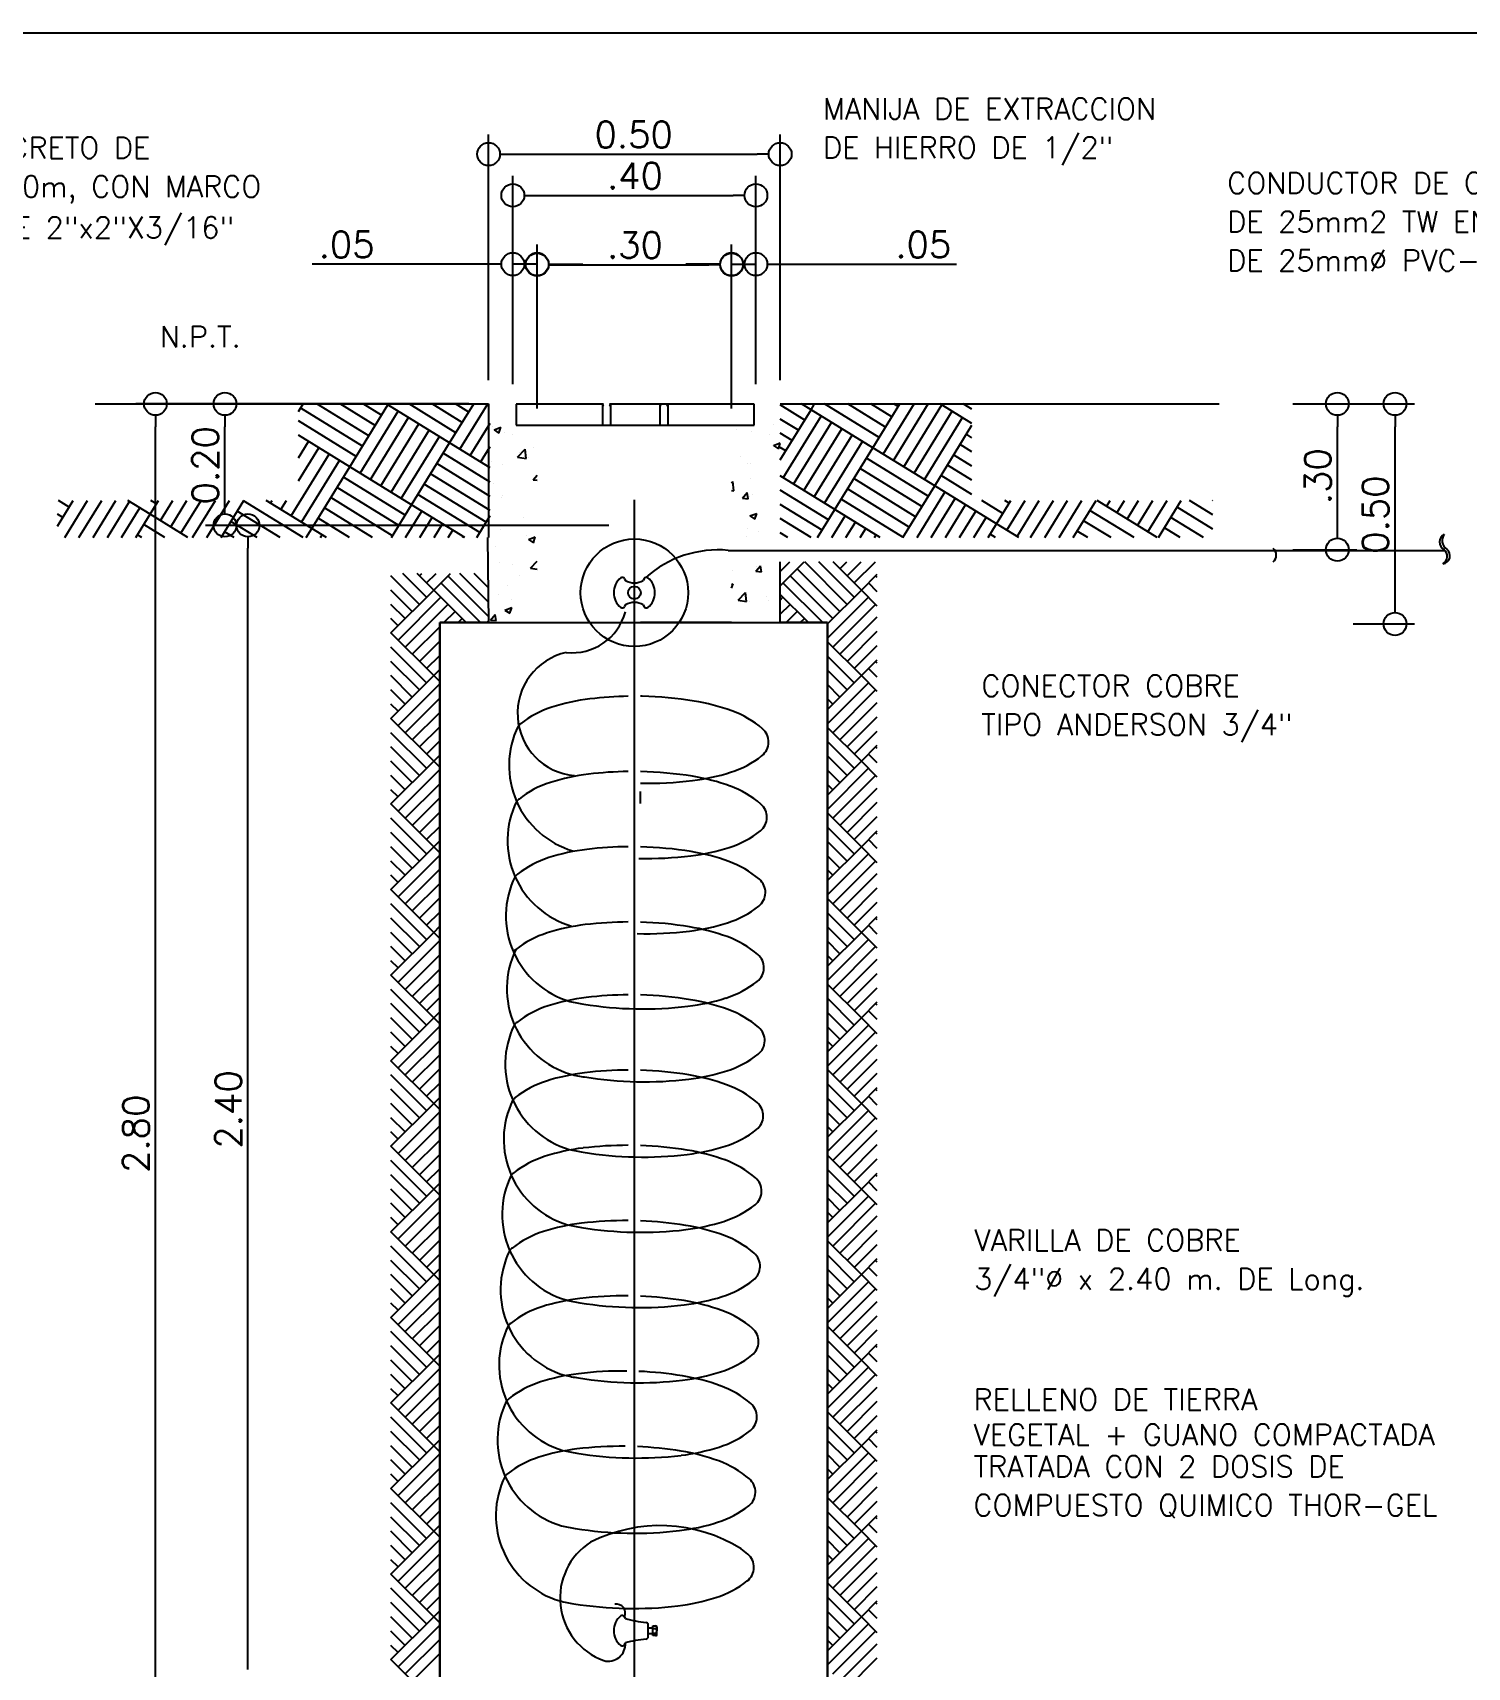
# Model space of a CAD drawing. Extents: x 877.3 to 905.5, y -378.9 to -356.4.
# Drawn here: x 890.82 to 895.21, y -368.03 to -363.02 of the extents above; entities that cross this region are included whole.
import ezdxf

# ---------------------------------------------------------------- set-up
doc = ezdxf.new("R2010")
doc.units = 0
doc.header["$LTSCALE"] = 0.01
doc.layers.get('0').update_dxf_attribs({"linetype": 'CONTINUOUS'})
doc.styles.add('ROMANS', font='romans.shx')
doc.styles.add('STYLE1', font='simplex.shx', dxfattribs={"height": 0.08})

msp = doc.modelspace()

# ---------------------------------------------------------------- linework, layer by layer
at = {"color": 7}
for p, q in [((887.5596, -363.0193), (899.8927, -363.0193)), ((892.2134, -364.0832), (892.2134, -363.3314)), ((893.1069, -364.0832), (893.1069, -363.3314)), ((892.2834, -363.3914), (893.0369, -363.3914)), ((892.2878, -364.0963), (892.2878, -363.4576)), ((893.0325, -364.0963), (893.0325, -363.4576)), ((892.3578, -363.5176), (892.9625, -363.5176)), ((892.2878, -363.67), (892.2878, -363.6683)), ((892.3623, -363.67), (892.3623, -363.6683)), ((892.3623, -364.1707), (892.3623, -363.67)), ((892.958, -363.67), (892.958, -363.6683)), ((892.958, -364.1707), (892.958, -363.67)), ((893.0325, -363.67), (893.0325, -363.6683)), ((892.2178, -363.7283), (891.6728, -363.7283)), ((892.3623, -363.7283), (892.2878, -363.7283)), ((892.4323, -363.7283), (892.5023, -363.7283)), ((892.4323, -363.73), (892.888, -363.73)), ((892.888, -363.7283), (892.818, -363.7283)), ((892.958, -363.7283), (893.0325, -363.7283)), ((893.1025, -363.7283), (893.6475, -363.7283)), ((891.0076, -364.1563), (892.2134, -364.1563)), ((891.5694, -364.1563), (891.1328, -364.1563)), ((892.1534, -364.1563), (891.3456, -364.1563)), ((891.6309, -364.1801), (891.6456, -364.1563)), ((891.8465, -364.2542), (891.6874, -364.1563)), ((891.8659, -364.2226), (891.7582, -364.1563)), ((891.7882, -364.3489), (891.9048, -364.1595)), ((891.8854, -364.1911), (891.8289, -364.1563)), ((891.9048, -364.1595), (891.8996, -364.1563)), ((891.9048, -364.1595), (891.9068, -364.1563)), ((892.0942, -364.2761), (891.9048, -364.1595)), ((892.1136, -364.2445), (891.9703, -364.1563)), ((892.133, -364.2129), (892.041, -364.1563)), ((892.0942, -364.2761), (892.1679, -364.1563)), ((892.1525, -364.1814), (892.1117, -364.1563)), ((892.1258, -364.2955), (892.2114, -364.1563)), ((892.2134, -364.1563), (892.2134, -364.5658)), ((892.2977, -364.1571), (892.2977, -364.222)), ((892.566, -364.1571), (892.2977, -364.1571)), ((892.5625, -364.1571), (892.5625, -364.222)), ((893.0276, -364.1571), (892.5839, -364.1571)), ((892.5873, -364.1571), (892.5873, -364.222)), ((892.738, -364.1571), (892.738, -364.222)), ((892.7628, -364.1571), (892.7628, -364.222)), ((893.0276, -364.222), (893.0276, -364.1571)), ((893.1069, -364.1563), (894.4519, -364.1563)), ((893.182, -364.2057), (893.1069, -364.1595)), ((893.2015, -364.1742), (893.1724, -364.1563)), ((893.2015, -364.1742), (893.2125, -364.1563)), ((893.4103, -364.2592), (893.2431, -364.1563)), ((893.4297, -364.2276), (893.3138, -364.1563)), ((893.4492, -364.196), (893.3846, -364.1563)), ((893.3909, -364.2907), (893.4736, -364.1563)), ((893.4224, -364.3102), (893.5172, -364.1563)), ((893.454, -364.3296), (893.5607, -364.1563)), ((893.4686, -364.1645), (893.4553, -364.1563)), ((893.4856, -364.349), (893.6021, -364.1596)), ((893.6944, -364.2164), (893.5967, -364.1563)), ((893.6944, -364.1729), (893.6674, -364.1563)), ((894.6777, -364.1563), (894.8742, -364.1563)), ((894.8627, -364.1563), (895.0508, -364.1563)), ((891.8076, -364.3173), (891.6309, -364.2086)), ((891.8271, -364.2858), (891.6377, -364.1692)), ((891.8198, -364.3683), (891.9364, -364.1789)), ((891.8514, -364.3877), (891.9679, -364.1984)), ((892.1573, -364.3149), (892.2184, -364.2157)), ((893.1069, -364.3278), (893.2015, -364.1742)), ((893.1626, -364.2373), (893.1069, -364.203)), ((893.1165, -364.383), (893.233, -364.1936)), ((893.148, -364.4024), (893.2646, -364.213)), ((893.3909, -364.2907), (893.2015, -364.1742)), ((893.5171, -364.3685), (893.6337, -364.1791)), ((893.5487, -364.3879), (893.6653, -364.1985)), ((891.1928, -368.554), (891.1928, -364.2263)), ((891.4056, -364.4586), (891.4056, -364.2263)), ((891.7882, -364.3489), (891.6309, -364.2521)), ((891.8829, -364.4072), (891.9995, -364.2178)), ((891.9145, -364.4266), (892.0311, -364.2372)), ((891.946, -364.446), (892.0626, -364.2566)), ((892.226, -364.2265), (892.226, -364.2265)), ((892.2305, -364.2359), (892.2514, -364.2279)), ((892.2305, -364.2359), (892.2453, -364.2459)), ((892.2453, -364.2459), (892.2514, -364.2279)), ((892.2612, -364.2444), (892.2612, -364.2444)), ((892.2879, -364.2503), (892.2879, -364.2503)), ((892.2977, -364.222), (893.0276, -364.222)), ((892.9732, -364.2353), (892.9732, -364.2353)), ((893.019, -364.2411), (893.019, -364.2411)), ((893.075, -364.2502), (893.075, -364.2502)), ((893.086, -364.2204), (893.086, -364.2204)), ((893.1432, -364.2689), (893.1069, -364.2465)), ((893.1796, -364.4219), (893.2962, -364.2325)), ((893.2112, -364.4413), (893.3277, -364.2519)), ((893.5803, -364.4073), (893.6944, -364.2219)), ((893.6944, -364.2599), (893.6774, -364.2495)), ((894.8142, -364.5331), (894.8142, -364.2263)), ((894.9908, -364.7604), (894.9908, -364.2263)), ((891.6085, -364.4994), (891.7251, -364.31)), ((891.6309, -364.3216), (891.662, -364.2712)), ((891.6309, -364.3923), (891.6935, -364.2906)), ((891.9776, -364.4655), (892.0942, -364.2761)), ((892.2184, -364.3961), (892.0748, -364.3076)), ((892.2184, -364.3525), (892.0942, -364.2761)), ((892.1889, -364.3344), (892.2184, -364.2864)), ((892.3025, -364.3197), (892.3257, -364.2955)), ((892.3088, -364.3041), (892.3088, -364.3041)), ((892.329, -364.3238), (892.3257, -364.2955)), ((892.3507, -364.2903), (892.3507, -364.2903)), ((892.9867, -364.3172), (892.9867, -364.3172)), ((893.0829, -364.2839), (893.0829, -364.2839)), ((893.0866, -364.2836), (893.1069, -364.2758)), ((893.0866, -364.2836), (893.1014, -364.2936)), ((893.1014, -364.2936), (893.1069, -364.2772)), ((893.1238, -364.3004), (893.1069, -364.2901)), ((893.2427, -364.4607), (893.3593, -364.2713)), ((893.2743, -364.4801), (893.3909, -364.2907)), ((893.5803, -364.4073), (893.3909, -364.2907)), ((893.6944, -364.347), (893.6385, -364.3126)), ((893.6944, -364.3035), (893.658, -364.2811)), ((891.6401, -364.5189), (891.7567, -364.3295)), ((891.6716, -364.5383), (891.7882, -364.3489)), ((891.9776, -364.4655), (891.7882, -364.3489)), ((892.2184, -364.4396), (892.0553, -364.3392)), ((892.2222, -364.3341), (892.2222, -364.3341)), ((892.2575, -364.3435), (892.2575, -364.3435)), ((892.3025, -364.3197), (892.329, -364.3238)), ((892.3351, -364.3193), (892.3351, -364.3193)), ((893.0076, -364.3379), (893.0076, -364.3379)), ((893.0154, -364.3403), (893.0154, -364.3403)), ((893.5414, -364.4704), (893.352, -364.3539)), ((893.5608, -364.4389), (893.3714, -364.3223)), ((893.6944, -364.3905), (893.6191, -364.3442)), ((891.9388, -364.5286), (891.7494, -364.412)), ((891.9582, -364.497), (891.7688, -364.3805)), ((892.2059, -364.5189), (892.0165, -364.4023)), ((892.2184, -364.4831), (892.0359, -364.3708)), ((892.2286, -364.4017), (892.2286, -364.4017)), ((892.3502, -364.3891), (892.3623, -364.3746)), ((892.3502, -364.3891), (892.3623, -364.3901)), ((892.958, -364.3977), (892.9614, -364.3941)), ((892.9647, -364.4224), (892.9614, -364.3941)), ((893.015, -364.3843), (893.015, -364.3843)), ((893.2743, -364.4801), (893.1069, -364.3771)), ((893.5025, -364.5336), (893.3132, -364.417)), ((893.522, -364.502), (893.3326, -364.3854)), ((893.4827, -364.5658), (893.5803, -364.4073)), ((893.7697, -364.5239), (893.5803, -364.4073)), ((893.6944, -364.434), (893.5997, -364.3757)), ((890.8931, -364.5304), (890.9411, -364.4524)), ((890.9286, -364.4727), (890.8958, -364.4524)), ((890.9148, -364.5658), (890.9846, -364.4524)), ((890.9583, -364.5658), (891.0281, -364.4524)), ((891.0018, -364.5658), (891.0716, -364.4524)), ((891.0454, -364.5658), (891.1132, -364.4557)), ((891.1763, -364.4945), (891.1079, -364.4524)), ((891.1763, -364.4945), (891.2022, -364.4524)), ((891.1957, -364.463), (891.1786, -364.4524)), ((891.2079, -364.514), (891.2457, -364.4524)), ((891.2394, -364.5334), (891.2892, -364.4524)), ((891.271, -364.5528), (891.3328, -364.4524)), ((891.3065, -364.5658), (891.3763, -364.4524)), ((891.35, -364.5658), (891.4198, -364.4524)), ((891.3936, -364.5658), (891.4633, -364.4524)), ((891.6457, -364.5658), (891.4628, -364.4533)), ((891.6716, -364.5383), (891.5322, -364.4524)), ((891.5454, -364.4606), (891.5504, -364.4524)), ((891.577, -364.48), (891.5939, -364.4524)), ((891.9193, -364.5602), (891.7299, -364.4436)), ((891.9158, -364.5658), (891.9776, -364.4655)), ((892.1407, -364.5658), (891.9776, -364.4655)), ((892.1864, -364.5505), (891.997, -364.4339)), ((892.2539, -364.4427), (892.2539, -364.4427)), ((892.2567, -364.4368), (892.2567, -364.4368)), ((892.6602, -368.1809), (892.6602, -364.4507)), ((892.958, -364.4214), (892.9647, -364.4224)), ((892.9911, -364.4452), (893.0055, -364.428)), ((892.9911, -364.4452), (893.0089, -364.4467)), ((893.0089, -364.4467), (893.0055, -364.428)), ((893.0117, -364.4394), (893.0117, -364.4394)), ((893.0236, -364.4353), (893.0236, -364.4353)), ((893.2549, -364.5117), (893.1069, -364.4206)), ((893.2354, -364.5433), (893.1069, -364.4642)), ((893.4831, -364.5651), (893.2937, -364.4486)), ((893.5262, -364.5658), (893.6118, -364.4267)), ((893.5697, -364.5658), (893.6434, -364.4462)), ((893.6133, -364.5658), (893.675, -364.4656)), ((893.7891, -364.4923), (893.7243, -364.4524)), ((893.7697, -364.5239), (893.8136, -364.4524)), ((893.8085, -364.4608), (893.795, -364.4524)), ((893.8012, -364.5433), (893.8572, -364.4524)), ((893.8328, -364.5627), (893.9007, -364.4524)), ((893.8744, -364.5658), (893.9442, -364.4524)), ((893.9179, -364.5658), (893.9877, -364.4524)), ((893.9615, -364.5658), (894.0312, -364.4524)), ((894.005, -364.5658), (894.0748, -364.4524)), ((894.2621, -364.5658), (894.0779, -364.4524)), ((894.1072, -364.4705), (894.1183, -364.4524)), ((894.1388, -364.4899), (894.1618, -364.4524)), ((894.1703, -364.5093), (894.2053, -364.4524)), ((894.2019, -364.5288), (894.2489, -364.4524)), ((894.2335, -364.5482), (894.2924, -364.4524)), ((894.2661, -364.5658), (894.3359, -364.4524)), ((894.4323, -364.4965), (894.3607, -364.4524)), ((894.4323, -364.453), (894.4314, -364.4524)), ((890.9092, -364.5042), (890.8931, -364.4943)), ((891.0889, -364.5658), (891.1447, -364.4751)), ((891.1324, -364.5658), (891.1763, -364.4945)), ((891.2921, -364.5658), (891.1763, -364.4945)), ((891.5043, -364.5658), (891.424, -364.5164)), ((891.575, -364.5658), (891.4434, -364.4848)), ((891.7871, -364.5658), (891.6911, -364.5067)), ((891.8578, -364.5658), (891.7105, -364.4752)), ((891.9594, -364.5658), (892.0092, -364.4849)), ((892.0029, -364.5658), (892.0407, -364.5043)), ((892.177, -364.5658), (892.2184, -364.4985)), ((892.3202, -364.5036), (892.3202, -364.5036)), ((893.0141, -364.4996), (893.035, -364.4916)), ((893.0141, -364.4996), (893.029, -364.5096)), ((893.0289, -364.5096), (893.035, -364.4916)), ((893.2014, -364.5658), (893.1069, -364.5077)), ((893.2216, -364.5658), (893.2743, -364.4801)), ((893.2651, -364.5658), (893.3059, -364.4996)), ((893.4135, -364.5658), (893.2743, -364.4801)), ((893.6568, -364.5658), (893.7065, -364.485)), ((893.7003, -364.5658), (893.7381, -364.5045)), ((894.1207, -364.5658), (894.0368, -364.5142)), ((894.1914, -364.5658), (894.0562, -364.4826)), ((894.4035, -364.5658), (894.3039, -364.5045)), ((894.4323, -364.54), (894.3233, -364.4729)), ((891.1507, -364.5658), (891.1374, -364.5577)), ((891.2214, -364.5658), (891.1569, -364.5261)), ((891.4162, -364.5286), (891.3456, -364.5286)), ((891.4335, -364.5658), (891.4045, -364.548)), ((892.5815, -364.5286), (891.4162, -364.5286)), ((891.6547, -364.5658), (891.6716, -364.5383)), ((891.7164, -364.5658), (891.6716, -364.5383)), ((891.6982, -364.5658), (891.7032, -364.5577)), ((892.0464, -364.5658), (892.0723, -364.5237)), ((892.0899, -364.5658), (892.1039, -364.5432)), ((892.1335, -364.5658), (892.1354, -364.5626)), ((892.21, -364.5658), (892.2134, -364.8264)), ((892.2503, -364.5418), (892.2503, -364.5418)), ((892.3296, -364.5606), (892.3296, -364.5606)), ((892.3358, -364.5718), (892.3567, -364.5638)), ((892.3506, -364.5818), (892.3567, -364.5638)), ((893.0027, -364.562), (893.0027, -364.562)), ((893.0081, -364.5386), (893.0081, -364.5386)), ((893.039, -364.5481), (893.039, -364.5481)), ((893.1307, -364.5658), (893.1069, -364.5512)), ((893.3086, -364.5658), (893.3374, -364.519)), ((893.3521, -364.5658), (893.369, -364.5384)), ((893.3957, -364.5658), (893.4006, -364.5579)), ((893.7438, -364.5658), (893.7697, -364.5239)), ((893.7671, -364.5658), (893.7502, -364.5555)), ((893.8378, -364.5658), (893.7697, -364.5239)), ((894.0499, -364.5658), (894.0173, -364.5458)), ((894.3328, -364.5658), (894.2844, -364.5361)), ((891.4762, -368.0328), (891.4762, -364.5986)), ((892.2334, -364.5939), (892.2334, -364.5939)), ((892.3358, -364.5718), (892.3506, -364.5818)), ((892.9479, -364.6052), (895.1447, -364.6052)), ((894.6777, -364.6031), (894.8742, -364.6031)), ((892.2467, -364.641), (892.2467, -364.641)), ((892.2881, -364.6469), (892.2881, -364.6469)), ((892.342, -364.6591), (892.3623, -364.638)), ((892.342, -364.6591), (892.3623, -364.6623)), ((892.9607, -364.6656), (892.9607, -364.6656)), ((893.0324, -364.6692), (893.0468, -364.6521)), ((893.0352, -364.6557), (893.0352, -364.6557)), ((893.0502, -364.6707), (893.0468, -364.6521)), ((893.1069, -364.8264), (893.1069, -364.6403)), ((893.1069, -364.7134), (893.1801, -364.6403)), ((893.1069, -364.6697), (893.1364, -364.6403)), ((893.2902, -364.7922), (893.1592, -364.6612)), ((893.3121, -364.7704), (893.182, -364.6403)), ((893.3339, -364.7485), (893.2256, -364.6403)), ((893.3557, -364.7267), (893.2693, -364.6403)), ((893.2902, -364.6612), (893.3111, -364.6403)), ((893.3121, -364.683), (893.3548, -364.6403)), ((893.3339, -364.7049), (893.3985, -364.6403)), ((892.0016, -364.7704), (891.9142, -364.683)), ((892.0234, -364.7485), (891.9505, -364.6756)), ((892.0453, -364.7267), (891.9942, -364.6756)), ((892.0016, -364.683), (892.009, -364.6756)), ((892.0234, -364.7049), (892.0527, -364.6756)), ((892.0453, -364.7267), (892.0964, -364.6756)), ((892.1887, -364.8264), (892.0671, -364.7049)), ((892.2134, -364.8075), (892.089, -364.683)), ((892.2134, -364.7638), (892.1252, -364.6756)), ((892.2134, -364.7201), (892.1689, -364.6756)), ((892.2134, -364.6764), (892.2126, -364.6756)), ((892.2704, -364.712), (892.2704, -364.712)), ((892.3079, -364.6813), (892.3079, -364.6813)), ((892.63, -364.692), (892.6327, -364.6974)), ((892.6903, -364.692), (892.6876, -364.6974)), ((892.958, -364.7093), (892.9625, -364.7075)), ((892.958, -364.721), (892.9625, -364.7075)), ((893.0324, -364.6692), (893.0502, -364.6707)), ((893.2372, -364.8265), (893.1155, -364.7049)), ((893.2684, -364.8141), (893.1373, -364.683)), ((893.3557, -364.7267), (893.4046, -364.6779)), ((893.4046, -364.7318), (893.3776, -364.7049)), ((893.4046, -364.6882), (893.3994, -364.683)), ((891.9797, -364.7922), (891.9142, -364.7267)), ((891.9142, -364.8578), (892.0453, -364.7267)), ((891.9361, -364.8796), (892.0671, -364.7485)), ((892.145, -364.8264), (892.0453, -364.7267)), ((892.243, -364.7401), (892.243, -364.7401)), ((892.2843, -364.7546), (892.2843, -364.7546)), ((892.9777, -364.7577), (893.0009, -364.7336)), ((892.9777, -364.7577), (893.0042, -364.7619)), ((893.0042, -364.7619), (893.0009, -364.7336)), ((893.0009, -364.7369), (893.0009, -364.7369)), ((893.0141, -364.7615), (893.0141, -364.7615)), ((893.0654, -364.7456), (893.0654, -364.7456)), ((893.0697, -364.7584), (893.0697, -364.7584)), ((893.1934, -364.8265), (893.1069, -364.74)), ((893.1069, -364.7571), (893.1155, -364.7485)), ((893.252, -364.8304), (893.3557, -364.7267)), ((893.252, -364.8741), (893.3776, -364.7485)), ((893.4046, -364.7755), (893.3557, -364.7267)), ((891.9579, -364.8141), (891.9142, -364.7704)), ((891.9361, -364.8359), (891.9142, -364.8141)), ((891.9579, -364.9014), (892.089, -364.7704)), ((892.0766, -364.8264), (892.1108, -364.7922)), ((892.1203, -364.8264), (892.1326, -364.8141)), ((892.2192, -364.8185), (892.2336, -364.8014)), ((892.237, -364.82), (892.2336, -364.8014)), ((892.2634, -364.7878), (892.2842, -364.7798)), ((892.2634, -364.7878), (892.2782, -364.7978)), ((892.2782, -364.7978), (892.2842, -364.7798)), ((892.6327, -364.7718), (892.63, -364.7772)), ((892.6876, -364.7718), (892.6903, -364.7772)), ((893.1069, -364.8008), (893.1373, -364.7704)), ((893.1249, -364.8265), (893.1592, -364.7922)), ((893.1686, -364.8265), (893.181, -364.8141)), ((893.2684, -364.9014), (893.3994, -364.7704)), ((893.2902, -364.9233), (893.4046, -364.8089)), ((891.9142, -364.8578), (891.9142, -364.8578)), ((892.0453, -364.9888), (891.9142, -364.8578)), ((891.9142, -364.8578), (891.9142, -364.8578)), ((891.9797, -364.9233), (892.0637, -364.8393)), ((892.0637, -364.8264), (892.0637, -368.624)), ((892.2134, -364.8264), (892.0637, -364.8264)), ((892.0637, -368.624), (892.0637, -364.8265)), ((892.0637, -364.8265), (893.252, -364.8265)), ((892.2076, -364.8264), (892.2134, -364.8207)), ((892.2192, -364.8185), (892.237, -364.82)), ((892.3623, -364.8264), (892.6415, -364.8264)), ((892.958, -364.8264), (892.6788, -364.8264)), ((893.252, -364.8265), (893.1069, -364.8264)), ((893.252, -368.624), (893.252, -364.8265)), ((893.252, -364.8265), (893.252, -368.624)), ((893.3121, -364.9451), (893.4046, -364.8526)), ((894.8627, -364.8304), (895.0508, -364.8304)), ((892.0234, -365.0106), (891.9142, -364.9014)), ((892.0016, -364.9451), (892.0637, -364.883)), ((893.3557, -364.9888), (893.252, -364.8851)), ((893.3339, -364.967), (893.4046, -364.8963)), ((892.0016, -365.0325), (891.9142, -364.9451)), ((892.0234, -364.967), (892.0637, -364.9267)), ((893.3339, -365.0106), (893.252, -364.9288)), ((893.3557, -364.9888), (893.4046, -364.94)), ((893.4046, -364.9939), (893.3776, -364.967)), ((893.4046, -364.9503), (893.3994, -364.9451)), ((891.9797, -365.0543), (891.9142, -364.9888)), ((891.9142, -365.1198), (892.0453, -364.9888)), ((891.9361, -365.1417), (892.0637, -365.014)), ((892.0453, -364.9888), (892.0637, -364.9704)), ((892.0637, -365.0072), (892.0453, -364.9888)), ((893.3121, -365.0325), (893.252, -364.9724)), ((893.252, -365.0925), (893.3557, -364.9888)), ((893.252, -365.1362), (893.3776, -365.0106)), ((893.2902, -365.0543), (893.252, -365.0161)), ((893.4046, -365.0376), (893.3557, -364.9888)), ((891.9579, -365.0762), (891.9142, -365.0325)), ((891.9579, -365.1635), (892.0637, -365.0577)), ((893.2684, -365.0762), (893.252, -365.0598)), ((893.2684, -365.1635), (893.3994, -365.0325)), ((891.9361, -365.098), (891.9142, -365.0762)), ((891.9797, -365.1854), (892.0637, -365.1014)), ((893.2902, -365.1854), (893.4046, -365.071)), ((893.3121, -365.2072), (893.4046, -365.1147)), ((891.9142, -365.1198), (891.9142, -365.1198)), ((892.0453, -365.2509), (891.9142, -365.1198)), ((891.9142, -365.1199), (891.9142, -365.1198)), ((892.0234, -365.2727), (891.9142, -365.1635)), ((892.0016, -365.2072), (892.0637, -365.1451)), ((893.3557, -365.2509), (893.252, -365.1472)), ((893.3339, -365.2291), (893.4046, -365.1584)), ((892.0016, -365.2946), (891.9142, -365.2072)), ((892.0234, -365.2291), (892.0637, -365.1888)), ((893.3339, -365.2727), (893.252, -365.1909)), ((893.3557, -365.2509), (893.4046, -365.2021)), ((893.4046, -365.2123), (893.3994, -365.2072)), ((891.9797, -365.3164), (891.9142, -365.2509)), ((891.9142, -365.3819), (892.0453, -365.2509)), ((892.0453, -365.2509), (892.0637, -365.2325)), ((892.0637, -365.2693), (892.0453, -365.2509)), ((893.3121, -365.2946), (893.252, -365.2345)), ((893.252, -365.3546), (893.3557, -365.2509)), ((893.4046, -365.2997), (893.3557, -365.2509)), ((893.4046, -365.256), (893.3776, -365.2291)), ((891.9579, -365.3383), (891.9142, -365.2946)), ((891.9361, -365.4038), (892.0637, -365.2761)), ((893.252, -365.3983), (893.3776, -365.2727)), ((893.2902, -365.3164), (893.252, -365.2782)), ((893.2684, -365.4256), (893.3994, -365.2946)), ((891.9361, -365.3601), (891.9142, -365.3383)), ((891.9579, -365.4256), (892.0637, -365.3198)), ((891.9797, -365.4475), (892.0637, -365.3635)), ((892.6788, -365.3805), (892.6788, -365.3433)), ((893.2684, -365.3383), (893.252, -365.3219)), ((893.2902, -365.4475), (893.4046, -365.3331)), ((891.9142, -365.3819), (891.9142, -365.3819)), ((892.0453, -365.513), (891.9142, -365.3819)), ((891.9142, -365.3819), (891.9142, -365.3819)), ((892.0016, -365.4693), (892.0637, -365.4072)), ((893.3557, -365.513), (893.252, -365.4093)), ((893.3121, -365.4693), (893.4046, -365.3768)), ((892.0234, -365.5348), (891.9142, -365.4256)), ((892.0234, -365.4911), (892.0637, -365.4509)), ((893.3339, -365.5348), (893.252, -365.453)), ((893.3339, -365.4911), (893.4046, -365.4205)), ((893.3557, -365.513), (893.4046, -365.4642)), ((892.0016, -365.5567), (891.9142, -365.4693)), ((891.9797, -365.5785), (891.9142, -365.513)), ((891.9142, -365.644), (892.0453, -365.513)), ((892.0453, -365.513), (892.0637, -365.4945)), ((892.0637, -365.5314), (892.0453, -365.513)), ((893.3121, -365.5567), (893.252, -365.4966)), ((893.252, -365.6167), (893.3557, -365.513)), ((893.4046, -365.5618), (893.3557, -365.513)), ((893.4046, -365.5181), (893.3776, -365.4911)), ((893.4046, -365.4744), (893.3994, -365.4693)), ((891.9579, -365.6004), (891.9142, -365.5567)), ((891.9361, -365.6659), (892.0637, -365.5382)), ((893.252, -365.6604), (893.3776, -365.5348)), ((893.2902, -365.5785), (893.252, -365.5403)), ((893.2684, -365.6877), (893.3994, -365.5567)), ((891.9361, -365.6222), (891.9142, -365.6003)), ((891.9579, -365.6877), (892.0637, -365.5819)), ((893.2684, -365.6004), (893.252, -365.584)), ((893.2902, -365.7096), (893.4046, -365.5952)), ((891.9142, -365.644), (891.9142, -365.644)), ((892.0453, -365.7751), (891.9142, -365.644)), ((891.9142, -365.644), (891.9142, -365.644)), ((891.9797, -365.7096), (892.0637, -365.6256)), ((893.3121, -365.7314), (893.4046, -365.6389)), ((892.0234, -365.7969), (891.9142, -365.6877)), ((892.0016, -365.7314), (892.0637, -365.6693)), ((892.0234, -365.7532), (892.0637, -365.713)), ((893.3557, -365.7751), (893.252, -365.6714)), ((893.3339, -365.7969), (893.252, -365.715)), ((893.3339, -365.7532), (893.4046, -365.6826)), ((892.0016, -365.8188), (891.9142, -365.7314)), ((892.0453, -365.7751), (892.0637, -365.7566)), ((893.3121, -365.8188), (893.252, -365.7587)), ((893.3557, -365.7751), (893.4046, -365.7263)), ((893.4046, -365.7802), (893.3776, -365.7532)), ((893.4046, -365.7365), (893.3994, -365.7314)), ((891.9797, -365.8406), (891.9142, -365.7751)), ((891.9142, -365.9061), (892.0453, -365.7751)), ((891.9579, -365.8624), (891.9142, -365.8188)), ((891.9361, -365.928), (892.0637, -365.8003)), ((892.0637, -365.7935), (892.0453, -365.7751)), ((893.252, -365.8788), (893.3557, -365.7751)), ((893.252, -365.9225), (893.3776, -365.7969)), ((893.2902, -365.8406), (893.252, -365.8024)), ((893.2684, -365.9498), (893.3994, -365.8188)), ((893.4046, -365.8239), (893.3557, -365.7751)), ((891.9361, -365.8843), (891.9142, -365.8624)), ((891.9579, -365.9498), (892.0637, -365.844)), ((893.2684, -365.8624), (893.252, -365.8461)), ((893.2902, -365.9717), (893.4046, -365.8573)), ((891.9142, -365.9061), (891.9142, -365.9061)), ((892.0453, -366.0372), (891.9142, -365.9061)), ((891.9142, -365.9061), (891.9142, -365.9061)), ((891.9797, -365.9717), (892.0637, -365.8877)), ((893.3121, -365.9935), (893.4046, -365.901)), ((892.0234, -366.059), (891.9142, -365.9498)), ((892.0016, -365.9935), (892.0637, -365.9314)), ((893.3557, -366.0372), (893.252, -365.9335)), ((893.3339, -366.0153), (893.4046, -365.9447)), ((892.0016, -366.0809), (891.9142, -365.9935)), ((892.0234, -366.0153), (892.0637, -365.9751)), ((892.0453, -366.0372), (892.0637, -366.0187)), ((893.3339, -366.059), (893.252, -365.9771)), ((893.3557, -366.0372), (893.4046, -365.9884)), ((893.4046, -366.0423), (893.3776, -366.0153)), ((893.4046, -365.9986), (893.3994, -365.9935)), ((891.9797, -366.1027), (891.9142, -366.0372)), ((891.9142, -366.1682), (892.0453, -366.0372)), ((891.9361, -366.1901), (892.0637, -366.0624)), ((892.0637, -366.0556), (892.0453, -366.0372)), ((893.3121, -366.0809), (893.252, -366.0208)), ((893.252, -366.1409), (893.3557, -366.0372)), ((893.252, -366.1846), (893.3776, -366.059)), ((893.2902, -366.1027), (893.252, -366.0645)), ((893.4046, -366.086), (893.3557, -366.0372)), ((891.9579, -366.1245), (891.9142, -366.0809)), ((891.9579, -366.2119), (892.0637, -366.1061)), ((893.2684, -366.1245), (893.252, -366.1082)), ((893.2684, -366.2119), (893.3994, -366.0809)), ((893.2902, -366.2337), (893.4046, -366.1194)), ((891.9361, -366.1464), (891.9142, -366.1245)), ((891.9142, -366.1682), (891.9142, -366.1682)), ((892.0453, -366.2993), (891.9142, -366.1682)), ((891.9142, -366.1682), (891.9142, -366.1682)), ((891.9797, -366.2337), (892.0637, -366.1498)), ((893.3121, -366.2556), (893.4046, -366.1631)), ((892.0234, -366.3211), (891.9142, -366.2119)), ((892.0016, -366.2556), (892.0637, -366.1935)), ((893.3557, -366.2993), (893.252, -366.1956)), ((893.3339, -366.2774), (893.4046, -366.2068)), ((892.0016, -366.343), (891.9142, -366.2556)), ((892.0234, -366.2774), (892.0637, -366.2371)), ((893.3339, -366.3211), (893.252, -366.2392)), ((893.3557, -366.2993), (893.4046, -366.2505)), ((893.4046, -366.2607), (893.3994, -366.2556)), ((891.9797, -366.3648), (891.9142, -366.2993)), ((891.9142, -366.4303), (892.0453, -366.2993)), ((892.0453, -366.2993), (892.0637, -366.2808)), ((892.0637, -366.3177), (892.0453, -366.2993)), ((893.3121, -366.343), (893.252, -366.2829)), ((893.252, -366.403), (893.3557, -366.2993)), ((893.4046, -366.3481), (893.3557, -366.2993)), ((893.4046, -366.3044), (893.3776, -366.2774)), ((891.9579, -366.3866), (891.9142, -366.3429)), ((891.9361, -366.4522), (892.0637, -366.3245)), ((891.9579, -366.474), (892.0637, -366.3682)), ((893.252, -366.4467), (893.3776, -366.3211)), ((893.2902, -366.3648), (893.252, -366.3266)), ((893.2684, -366.474), (893.3994, -366.343)), ((891.9361, -366.4085), (891.9142, -366.3866)), ((891.9797, -366.4958), (892.0637, -366.4119)), ((893.2684, -366.3866), (893.252, -366.3703)), ((893.2902, -366.4958), (893.4046, -366.3815)), ((891.9142, -366.4303), (891.9142, -366.4303)), ((892.0453, -366.5614), (891.9142, -366.4303)), ((891.9142, -366.4303), (891.9142, -366.4303)), ((892.0016, -366.5177), (892.0637, -366.4556)), ((893.3557, -366.5614), (893.252, -366.4576)), ((893.3121, -366.5177), (893.4046, -366.4252)), ((893.3339, -366.5395), (893.4046, -366.4689)), ((892.0234, -366.5832), (891.9142, -366.474)), ((892.0016, -366.605), (891.9142, -366.5177)), ((892.0234, -366.5395), (892.0637, -366.4992)), ((893.3339, -366.5832), (893.252, -366.5013)), ((893.3557, -366.5614), (893.4046, -366.5125)), ((893.4046, -366.5228), (893.3994, -366.5177)), ((891.9797, -366.6269), (891.9142, -366.5614)), ((891.9142, -366.6924), (892.0453, -366.5614)), ((892.0453, -366.5614), (892.0637, -366.5429)), ((892.0637, -366.5798), (892.0453, -366.5614)), ((893.3121, -366.605), (893.252, -366.545)), ((893.252, -366.6651), (893.3557, -366.5614)), ((893.4046, -366.6102), (893.3557, -366.5614)), ((893.4046, -366.5665), (893.3776, -366.5395)), ((891.9579, -366.6487), (891.9142, -366.605)), ((891.9361, -366.7142), (892.0637, -366.5866)), ((893.252, -366.7088), (893.3776, -366.5832)), ((893.2902, -366.6269), (893.252, -366.5887)), ((893.2684, -366.7361), (893.3994, -366.605)), ((891.9361, -366.6706), (891.9142, -366.6487)), ((891.9579, -366.7361), (892.0637, -366.6303)), ((893.2684, -366.6487), (893.252, -366.6324)), ((893.2902, -366.7579), (893.4046, -366.6436)), ((891.9142, -366.6924), (891.9142, -366.6924)), ((892.0453, -366.8235), (891.9142, -366.6924)), ((891.9142, -366.6924), (891.9142, -366.6924)), ((891.9797, -366.7579), (892.0637, -366.674)), ((892.0016, -366.7798), (892.0637, -366.7177)), ((893.3557, -366.8235), (893.252, -366.7197)), ((893.3121, -366.7798), (893.4046, -366.6873)), ((892.0234, -366.8453), (891.9142, -366.7361)), ((892.0234, -366.8016), (892.0637, -366.7613)), ((893.3339, -366.8453), (893.252, -366.7634)), ((893.3339, -366.8016), (893.4046, -366.731)), ((892.0016, -366.8671), (891.9142, -366.7798)), ((892.0453, -366.8235), (892.0637, -366.805)), ((893.3121, -366.8671), (893.252, -366.8071)), ((893.3557, -366.8235), (893.4046, -366.7746)), ((893.4046, -366.8286), (893.3776, -366.8016)), ((893.4046, -366.7849), (893.3994, -366.7798)), ((891.9797, -366.889), (891.9142, -366.8235)), ((891.9142, -366.9545), (892.0453, -366.8235)), ((891.9579, -366.9108), (891.9142, -366.8671)), ((891.9361, -366.9763), (892.0637, -366.8487)), ((892.0637, -366.8419), (892.0453, -366.8235)), ((893.252, -366.9272), (893.3557, -366.8235)), ((893.252, -366.9709), (893.3776, -366.8453)), ((893.2902, -366.889), (893.252, -366.8508)), ((893.2684, -366.9982), (893.3994, -366.8671)), ((893.4046, -366.8723), (893.3557, -366.8235)), ((891.9361, -366.9327), (891.9142, -366.9108)), ((891.9579, -366.9982), (892.0637, -366.8924)), ((893.2684, -366.9108), (893.252, -366.8945)), ((893.2902, -367.02), (893.4046, -366.9057)), ((891.9142, -366.9545), (891.9142, -366.9545)), ((892.0453, -367.0855), (891.9142, -366.9545)), ((891.9142, -366.9545), (891.9142, -366.9545)), ((891.9797, -367.02), (892.0637, -366.9361)), ((893.3121, -367.0419), (893.4046, -366.9494)), ((892.0234, -367.1074), (891.9142, -366.9982)), ((892.0016, -367.0419), (892.0637, -366.9797)), ((893.3557, -367.0855), (893.252, -366.9818)), ((893.3339, -367.0637), (893.4046, -366.9931)), ((892.0016, -367.1292), (891.9142, -367.0419)), ((892.0234, -367.0637), (892.0637, -367.0234)), ((892.0453, -367.0855), (892.0637, -367.0671)), ((893.3339, -367.1074), (893.252, -367.0255)), ((893.3121, -367.1292), (893.252, -367.0692)), ((893.3557, -367.0855), (893.4046, -367.0367)), ((893.4046, -367.0907), (893.3776, -367.0637)), ((893.4046, -367.047), (893.3994, -367.0419)), ((891.9797, -367.1511), (891.9142, -367.0855)), ((891.9142, -367.2166), (892.0453, -367.0855)), ((891.9361, -367.2384), (892.0637, -367.1108)), ((892.0637, -367.104), (892.0453, -367.0855)), ((893.252, -367.1893), (893.3557, -367.0855)), ((893.252, -367.2329), (893.3776, -367.1074)), ((893.2902, -367.1511), (893.252, -367.1129)), ((893.4046, -367.1344), (893.3557, -367.0855)), ((891.9579, -367.1729), (891.9142, -367.1292)), ((891.9579, -367.2603), (892.0637, -367.1545)), ((893.2684, -367.1729), (893.252, -367.1566)), ((893.2684, -367.2603), (893.3994, -367.1292)), ((893.2902, -367.2821), (893.4046, -367.1678)), ((891.9361, -367.1948), (891.9142, -367.1729)), ((891.9142, -367.2166), (891.9142, -367.2166)), ((892.0453, -367.3476), (891.9142, -367.2166)), ((891.9142, -367.2166), (891.9142, -367.2166)), ((891.9797, -367.2821), (892.0637, -367.1982)), ((893.3121, -367.304), (893.4046, -367.2115)), ((892.0234, -367.3695), (891.9142, -367.2603)), ((892.0016, -367.304), (892.0637, -367.2418)), ((893.3557, -367.3476), (893.252, -367.2439)), ((893.3339, -367.3258), (893.4046, -367.2551)), ((892.0016, -367.3913), (891.9142, -367.304)), ((892.0234, -367.3258), (892.0637, -367.2855)), ((893.3339, -367.3695), (893.252, -367.2876)), ((893.3557, -367.3476), (893.4046, -367.2988)), ((893.4046, -367.3091), (893.3994, -367.304)), ((891.9797, -367.4132), (891.9142, -367.3476)), ((891.9142, -367.4787), (892.0453, -367.3476)), ((892.0453, -367.3476), (892.0637, -367.3292)), ((892.0637, -367.3661), (892.0453, -367.3476)), ((893.3121, -367.3913), (893.252, -367.3313)), ((893.252, -367.4514), (893.3557, -367.3476)), ((893.252, -367.495), (893.3776, -367.3695)), ((893.4046, -367.3965), (893.3557, -367.3476)), ((893.4046, -367.3528), (893.3776, -367.3258)), ((891.9579, -367.435), (891.9142, -367.3913)), ((891.9361, -367.5005), (892.0637, -367.3729)), ((891.9579, -367.5224), (892.0637, -367.4166)), ((893.2902, -367.4132), (893.252, -367.375)), ((893.2684, -367.435), (893.252, -367.4187)), ((893.2684, -367.5224), (893.3994, -367.3913)), ((891.9361, -367.4568), (891.9142, -367.435)), ((891.9797, -367.5442), (892.0637, -367.4602)), ((893.2902, -367.5442), (893.4046, -367.4299)), ((891.9142, -367.4787), (891.9142, -367.4787)), ((892.0453, -367.6097), (891.9142, -367.4787)), ((891.9142, -367.4787), (891.9142, -367.4787)), ((892.0016, -367.5661), (892.0637, -367.5039)), ((893.3557, -367.6097), (893.252, -367.506)), ((893.3121, -367.5661), (893.4046, -367.4736)), ((893.3339, -367.5879), (893.4046, -367.5172)), ((892.0234, -367.6316), (891.9142, -367.5224)), ((892.0016, -367.6534), (891.9142, -367.566)), ((892.0234, -367.5879), (892.0637, -367.5476)), ((893.3339, -367.6316), (893.252, -367.5497)), ((893.3557, -367.6097), (893.4046, -367.5609)), ((893.4046, -367.5712), (893.3994, -367.5661)), ((891.9797, -367.6753), (891.9142, -367.6097)), ((891.9142, -367.7408), (892.0453, -367.6097)), ((892.0453, -367.6097), (892.0637, -367.5913)), ((892.0637, -367.6282), (892.0453, -367.6097)), ((893.3121, -367.6534), (893.252, -367.5934)), ((893.252, -367.7135), (893.3557, -367.6097)), ((893.4046, -367.6586), (893.3557, -367.6097)), ((893.4046, -367.6149), (893.3776, -367.5879)), ((891.9579, -367.6971), (891.9142, -367.6534)), ((891.9361, -367.7626), (892.0637, -367.635)), ((893.252, -367.7571), (893.3776, -367.6316)), ((893.2902, -367.6753), (893.252, -367.6371)), ((893.2684, -367.7845), (893.3994, -367.6534)), ((891.9361, -367.7189), (891.9142, -367.6971)), ((891.9579, -367.7845), (892.0637, -367.6787)), ((893.2684, -367.6971), (893.252, -367.6807)), ((893.2902, -367.8063), (893.4046, -367.692)), ((891.9142, -367.7408), (891.9142, -367.7408)), ((892.0453, -367.8718), (891.9142, -367.7408)), ((891.9142, -367.7408), (891.9142, -367.7408)), ((891.9797, -367.8063), (892.0637, -367.7223)), ((892.0016, -367.8281), (892.0637, -367.766)), ((893.3557, -367.8718), (893.252, -367.7681)), ((893.3121, -367.8281), (893.4046, -367.7356)), ((892.0234, -367.8937), (891.9142, -367.7845)), ((892.0234, -367.85), (892.0637, -367.8097)), ((893.3339, -367.8937), (893.252, -367.8118)), ((893.3339, -367.85), (893.4046, -367.7793)), ((892.0016, -367.9155), (891.9142, -367.8281)), ((891.9797, -367.9374), (891.9142, -367.8718)), ((891.9142, -368.0029), (892.0453, -367.8718)), ((892.0453, -367.8718), (892.0637, -367.8534)), ((892.0637, -367.8903), (892.0453, -367.8718)), ((892.6327, -367.8772), (892.63, -367.8718)), ((893.3121, -367.9155), (893.252, -367.8555)), ((893.252, -367.9755), (893.3557, -367.8718)), ((893.3557, -367.8718), (893.4046, -367.823)), ((893.4046, -367.9206), (893.3557, -367.8718)), ((893.4046, -367.877), (893.3776, -367.85)), ((893.4046, -367.8333), (893.3994, -367.8281)), ((891.9579, -367.9592), (891.9142, -367.9155)), ((891.9361, -368.0247), (892.0637, -367.8971)), ((892.7026, -367.9144), (892.7026, -367.8964)), ((892.7026, -367.906), (892.7164, -367.906)), ((892.7026, -367.906), (892.7164, -367.906)), ((892.7026, -367.9325), (892.7026, -367.9144)), ((892.7164, -367.9144), (892.7164, -367.8994)), ((892.7164, -367.8994), (892.7256, -367.8994)), ((892.7164, -367.9073), (892.7251, -367.9073)), ((892.7164, -367.9294), (892.7164, -367.9144)), ((892.7164, -367.9215), (892.7251, -367.9215)), ((892.7293, -367.9033), (892.7293, -367.9144)), ((892.7293, -367.9033), (892.7293, -367.9144)), ((892.7293, -367.9256), (892.7293, -367.9144)), ((892.7293, -367.9256), (892.7293, -367.9144)), ((893.252, -368.0192), (893.3776, -367.8937)), ((893.2902, -367.9374), (893.252, -367.8992)), ((893.2684, -368.0466), (893.3994, -367.9155)), ((891.9361, -367.981), (891.9142, -367.9592)), ((891.9579, -368.0466), (892.0637, -367.9408)), ((892.63, -367.957), (892.6327, -367.9516)), ((892.7026, -367.9228), (892.7164, -367.9228)), ((892.7026, -367.9228), (892.7164, -367.9228)), ((892.7256, -367.9294), (892.7164, -367.9294)), ((893.2684, -367.9592), (893.252, -367.9428)), ((893.2902, -368.0684), (893.4046, -367.9541)), ((891.9142, -368.0029), (891.9142, -368.0029)), ((892.0453, -368.1339), (891.9142, -368.0029)), ((891.9142, -368.0029), (891.9142, -368.0029)), ((891.9797, -368.0684), (892.0637, -367.9844)), ((893.3121, -368.0902), (893.4046, -367.9977))]:
    msp.add_line(p, q, dxfattribs=at)
at = {"color": 7, "lineweight": -2}
for p, q in [((892.2484, -363.3914), (892.2834, -363.3914)), ((893.0719, -363.3914), (893.0369, -363.3914)), ((892.3228, -363.5176), (892.3578, -363.5176)), ((892.9975, -363.5176), (892.9625, -363.5176)), ((892.2528, -363.7283), (892.2178, -363.7283)), ((892.3973, -363.7283), (892.4323, -363.7283)), ((892.3973, -363.73), (892.4323, -363.73)), ((892.923, -363.7283), (892.888, -363.7283)), ((892.923, -363.73), (892.888, -363.73)), ((893.0675, -363.7283), (893.1025, -363.7283)), ((891.1928, -364.1913), (891.1928, -364.2263)), ((891.4056, -364.1913), (891.4056, -364.2263)), ((894.8142, -364.1913), (894.8142, -364.2263)), ((894.9908, -364.1913), (894.9908, -364.2263)), ((891.4056, -364.4936), (891.4056, -364.4586)), ((891.4762, -364.5636), (891.4762, -364.5986)), ((894.8142, -364.5681), (894.8142, -364.5331)), ((894.9908, -364.7954), (894.9908, -364.7604))]:
    msp.add_line(p, q, dxfattribs=at)
for centre in [(892.2134, -363.3914), (893.1069, -363.3914), (892.2878, -363.5176), (893.0325, -363.5176), (892.2878, -363.7283), (892.3623, -363.7283), (892.3623, -363.73), (892.958, -363.7283), (892.958, -363.73), (893.0325, -363.7283), (891.1928, -364.1563), (891.4056, -364.1563), (894.8142, -364.1563), (894.9908, -364.1563), (891.4056, -364.5286), (891.4762, -364.5286), (894.8142, -364.6031), (894.9908, -364.8304)]:
    msp.add_circle(centre, 0.035, dxfattribs=at)
at = {"color": 7}
for radius in [0.1647, 0.0195]:
    msp.add_circle((892.6602, -364.7348), radius, dxfattribs=at)
for centre, radius, start, end in [((892.5751, -364.1548), 0.0128, 190.5793, 224.8711), ((892.5749, -364.155), 0.0126, 315.8715, 350.4309), ((892.7505, -364.155), 0.0126, 189.5691, 224.1285), ((892.7503, -364.1548), 0.0128, 315.1289, 349.4207), ((895.1537, -364.5796), 0.0266, 116.3508, 241.7486), ((895.1664, -364.5749), 0.0312, 141.8991, 237.3628), ((892.9164, -364.9356), 0.332, 84.567, 131.79), ((894.6, -364.6198), 0.0271, 310.8123, 48.8801), ((895.1342, -364.621), 0.0251, 276.2403, 52.323), ((895.1247, -364.6231), 0.0259, 298.1772, 50.9261), ((892.6513, -364.7331), 0.0543, 126.4893, 181.6121), ((892.6234, -364.6954), 0.00745, 26.8795, 126.4893), ((892.6602, -364.6499), 0.0548, 239.975, 300.025), ((892.6969, -364.6954), 0.00745, 53.5107, 153.1205), ((892.669, -364.7331), 0.0543, 358.3879, 53.5107), ((892.6513, -364.7361), 0.0543, 178.3879, 233.5107), ((892.6602, -364.8193), 0.0548, 59.975, 120.025), ((892.669, -364.7361), 0.0543, 306.4893, 1.6121), ((892.4694, -364.7496), 0.1692, 263.8676, 344.9199), ((892.6234, -364.7738), 0.00745, 233.5107, 333.1205), ((892.6969, -364.7738), 0.00745, 206.8795, 306.4893), ((892.4936, -365.1045), 0.1914, 102.7729, 264.9204), ((892.5999, -365.6906), 0.635, 96.8502, 107.6353), ((892.6604, -366.1943), 1.1424, 90.9468, 96.8502), ((892.6604, -366.1943), 1.1424, 88.8144, 89.0794), ((892.6604, -366.1943), 1.1424, 80.7786, 88.8144), ((892.7417, -365.6935), 0.635, 69.9935, 80.7786), ((892.4993, -365.3743), 0.3031, 107.6353, 128.2636), ((892.8553, -365.3816), 0.3031, 49.3652, 69.9935), ((892.5489, -365.2639), 0.2728, 153.817, 253.613), ((892.3447, -365.1781), 0.0533, 128.2636, 139.529), ((893.0179, -365.1921), 0.0533, 358.8144, 49.3652), ((893.0179, -365.1921), 0.0533, 308.2636, 358.8144), ((892.8633, -364.9959), 0.3031, 287.6353, 308.2636), ((892.4946, -365.6047), 0.3031, 107.6353, 128.2636), ((892.5951, -365.9211), 0.635, 96.8502, 107.6353), ((892.6556, -366.4248), 1.1424, 90.7076, 96.8502), ((892.7022, -364.1759), 1.1424, 268.8144, 276.8502), ((892.6556, -366.4248), 1.1424, 88.8144, 88.8401), ((892.6556, -366.4248), 1.1424, 80.7786, 88.8144), ((892.7627, -364.6796), 0.635, 276.8502, 287.6353), ((892.7369, -365.924), 0.635, 69.9935, 80.7786), ((892.3399, -365.4086), 0.0533, 128.2636, 139.529), ((892.8505, -365.6121), 0.3031, 49.3652, 69.9935), ((892.5441, -365.4944), 0.2728, 153.817, 253.613), ((893.0132, -365.4225), 0.0533, 358.8144, 49.3652), ((892.8585, -365.2264), 0.3031, 287.6353, 308.2636), ((893.0132, -365.4225), 0.0533, 308.2636, 358.8144), ((892.6509, -366.6553), 1.1424, 90.4683, 96.8502), ((892.6509, -366.6553), 1.1424, 80.7786, 88.6008), ((892.7579, -364.9101), 0.635, 276.8502, 287.6353), ((892.4898, -365.8352), 0.3031, 107.6353, 128.2636), ((892.5904, -366.1515), 0.635, 96.8502, 107.6353), ((892.6974, -364.4064), 1.1424, 268.8144, 276.8502), ((892.7322, -366.1545), 0.635, 69.9935, 80.7786), ((892.8457, -365.8426), 0.3031, 49.3652, 69.9935), ((892.5393, -365.7248), 0.2728, 153.817, 253.613), ((892.3351, -365.6391), 0.0533, 128.2636, 139.529), ((893.0084, -365.653), 0.0533, 358.8144, 49.3652), ((893.0084, -365.653), 0.0533, 308.2636, 358.8144), ((892.8537, -365.4569), 0.3031, 287.6353, 308.2636), ((892.5856, -366.382), 0.635, 96.8502, 107.6353), ((892.6461, -366.8857), 1.1424, 90.2291, 96.8502), ((892.6461, -366.8857), 1.1424, 80.7786, 88.3615), ((892.7532, -365.1406), 0.635, 276.8502, 287.6353), ((892.7274, -366.385), 0.635, 69.9935, 80.7786), ((892.485, -366.0657), 0.3031, 107.6353, 128.2636), ((892.6926, -364.6369), 1.1424, 268.8144, 276.8502), ((892.841, -366.0731), 0.3031, 49.3652, 69.9935), ((892.5421, -365.9481), 0.2728, 153.817, 253.613), ((892.3303, -365.8696), 0.0533, 128.2636, 139.529), ((893.0036, -365.8835), 0.0533, 358.8144, 49.3652), ((893.0036, -365.8835), 0.0533, 308.2636, 358.8144), ((892.6489, -367.109), 1.1424, 90.368, 96.8502), ((892.6489, -367.109), 1.1424, 80.7786, 88.5004), ((892.8489, -365.6874), 0.3031, 287.6353, 308.2636), ((892.4878, -366.2889), 0.3031, 107.6353, 128.2636), ((892.5884, -366.6052), 0.635, 96.8502, 107.6353), ((892.6066, -365.3681), 0.635, 256.8761, 260.7786), ((892.6879, -364.8673), 1.1424, 260.7786, 268.8144), ((892.6879, -364.8673), 1.1424, 268.8144, 276.8502), ((892.7484, -365.371), 0.635, 276.8502, 287.6353), ((892.7302, -366.6082), 0.635, 69.9935, 80.7786), ((892.8437, -366.2963), 0.3031, 49.3652, 69.9935), ((892.5373, -366.1785), 0.2728, 153.817, 253.613), ((892.3331, -366.0928), 0.0533, 128.2636, 139.529), ((893.0064, -366.1067), 0.0533, 358.8144, 49.3652), ((893.0064, -366.1067), 0.0533, 308.2636, 358.8144), ((892.8517, -365.9106), 0.3031, 287.6353, 308.2636), ((892.5836, -366.8357), 0.635, 96.8502, 107.6353), ((892.6093, -365.5913), 0.635, 256.8761, 260.7786), ((892.6906, -365.0905), 1.1424, 260.7786, 268.8144), ((892.6441, -367.3394), 1.1424, 90.1287, 96.8502), ((892.6441, -367.3394), 1.1424, 80.7786, 88.2611), ((892.7512, -365.5943), 0.635, 276.8502, 287.6353), ((892.7254, -366.8387), 0.635, 69.9935, 80.7786), ((892.483, -366.5194), 0.3031, 107.6353, 128.2636), ((892.6906, -365.0905), 1.1424, 268.8144, 276.8502), ((892.839, -366.5268), 0.3031, 49.3652, 69.9935), ((892.5326, -366.409), 0.2728, 153.817, 253.613), ((892.3283, -366.3233), 0.0533, 128.2636, 139.529), ((893.0016, -366.3372), 0.0533, 358.8144, 49.3652), ((893.0016, -366.3372), 0.0533, 308.2636, 358.8144), ((892.8469, -366.1411), 0.3031, 287.6353, 308.2636), ((892.4783, -366.7499), 0.3031, 107.6353, 128.2636), ((892.5788, -367.0662), 0.635, 96.8502, 107.6353), ((892.6046, -365.8218), 0.635, 256.8761, 260.7786), ((892.6859, -365.321), 1.1424, 260.7786, 268.8144), ((892.6393, -367.5699), 1.1424, 89.8895, 96.8502), ((892.6859, -365.321), 1.1424, 268.8144, 276.8502), ((892.6393, -367.5699), 1.1424, 80.7786, 88.0217), ((892.7464, -365.8247), 0.635, 276.8502, 287.6353), ((892.7206, -367.0691), 0.635, 69.9935, 80.7786), ((892.5278, -366.6395), 0.2728, 153.817, 253.613), ((892.3236, -366.5537), 0.0533, 128.2636, 139.529), ((892.8342, -366.7572), 0.3031, 49.3652, 69.9935), ((892.9969, -366.5677), 0.0533, 308.2636, 358.8144), ((892.9969, -366.5677), 0.0533, 358.8144, 49.3652), ((892.8422, -366.3715), 0.3031, 287.6353, 308.2636), ((892.5741, -367.2967), 0.635, 96.8502, 107.6353), ((892.6346, -367.8004), 1.1424, 89.6503, 96.8502), ((892.6346, -367.8004), 1.1424, 80.7786, 87.7823), ((892.7416, -366.0552), 0.635, 276.8502, 287.6353), ((892.4735, -366.9803), 0.3031, 107.6353, 128.2636), ((892.5998, -366.0523), 0.635, 256.8761, 260.7786), ((892.6811, -365.5515), 1.1424, 260.7786, 268.8144), ((892.6811, -365.5515), 1.1424, 268.8144, 276.8502), ((892.7159, -367.2996), 0.635, 69.9935, 80.7786), ((892.8294, -366.9877), 0.3031, 49.3652, 69.9935), ((892.523, -366.87), 0.2728, 153.817, 253.613), ((892.3188, -366.7842), 0.0533, 128.2636, 139.529), ((892.9921, -366.7981), 0.0533, 358.8144, 49.3652), ((892.9921, -366.7981), 0.0533, 308.2636, 358.8144), ((892.8374, -366.602), 0.3031, 287.6353, 308.2636), ((892.5693, -367.5271), 0.635, 96.8502, 107.6353), ((892.595, -366.2828), 0.635, 256.8761, 260.7786), ((892.6763, -365.782), 1.1424, 260.7786, 268.8144), ((892.6298, -368.0309), 1.1424, 89.411, 96.8502), ((892.6763, -365.782), 1.1424, 268.8144, 276.8502), ((892.6298, -368.0309), 1.1424, 80.7786, 87.5429), ((892.7368, -366.2857), 0.635, 276.8502, 287.6353), ((892.7111, -367.5301), 0.635, 69.9935, 80.7786), ((892.4687, -367.2108), 0.3031, 107.6353, 128.2636), ((892.8247, -367.2182), 0.3031, 49.3652, 69.9935), ((892.5183, -367.1005), 0.2728, 153.817, 253.613), ((892.314, -367.0147), 0.0533, 128.2636, 139.529), ((892.9873, -367.0286), 0.0533, 358.8144, 49.3652), ((892.8326, -366.8325), 0.3031, 287.6353, 308.2636), ((892.9873, -367.0286), 0.0533, 308.2636, 358.8144), ((892.625, -368.2613), 1.1424, 89.411, 96.8502), ((892.625, -368.2613), 1.1424, 80.7786, 87.5429), ((892.464, -367.4413), 0.3031, 107.6353, 128.2636), ((892.5645, -367.7576), 0.635, 96.8502, 107.6353), ((892.5903, -366.5132), 0.635, 256.8761, 260.7786), ((892.6716, -366.0125), 1.1424, 260.7786, 268.8144), ((892.6716, -366.0125), 1.1424, 268.8144, 276.8502), ((892.7321, -366.5162), 0.635, 276.8502, 287.6353), ((892.7063, -367.7606), 0.635, 69.9935, 80.7786), ((892.8199, -367.4487), 0.3031, 49.3652, 69.9935), ((892.5135, -367.3309), 0.2728, 153.817, 253.613), ((892.3093, -367.2452), 0.0533, 128.2636, 139.529), ((892.9826, -367.2591), 0.0533, 358.8144, 49.3652), ((892.9826, -367.2591), 0.0533, 308.2636, 358.8144), ((892.8279, -367.063), 0.3031, 287.6353, 308.2636), ((892.5597, -367.9881), 0.635, 96.8502, 107.6353), ((892.5855, -366.7437), 0.635, 256.8761, 260.7786), ((892.6668, -366.2429), 1.1424, 260.7786, 268.8144), ((892.6203, -368.4918), 1.1424, 89.411, 96.8502), ((892.6203, -368.4918), 1.1424, 80.7786, 87.5429), ((892.7273, -366.7466), 0.635, 276.8502, 287.6353), ((892.7016, -367.991), 0.635, 69.9935, 80.7786), ((892.4592, -367.6718), 0.3031, 107.6353, 128.2636), ((892.6668, -366.2429), 1.1424, 268.8144, 276.8502), ((892.8151, -367.6791), 0.3031, 49.3652, 69.9935), ((892.5087, -367.5614), 0.2728, 153.817, 253.613), ((892.3045, -367.4756), 0.0533, 128.2636, 139.529), ((892.9778, -367.4896), 0.0533, 358.8144, 49.3652), ((892.9778, -367.4896), 0.0533, 308.2636, 358.8144), ((892.8231, -367.2934), 0.3031, 287.6353, 308.2636), ((892.5807, -366.9742), 0.635, 256.8761, 260.7786), ((892.662, -366.4734), 1.1424, 260.7786, 268.8144), ((892.7386, -368.0628), 0.4704, 58.0984, 116.8592), ((892.662, -366.4734), 1.1424, 268.8144, 276.8502), ((892.7225, -366.9771), 0.635, 276.8502, 287.6353), ((892.636, -367.8145), 0.2036, 122.6745, 249.9856), ((892.8103, -367.9096), 0.3031, 49.3652, 54.3021), ((892.973, -367.7201), 0.0533, 308.2636, 358.8144), ((892.973, -367.7201), 0.0533, 358.8144, 49.3652), ((892.8183, -367.5239), 0.3031, 287.6353, 308.2636), ((892.7178, -367.2076), 0.635, 276.8502, 287.6353), ((892.576, -367.2047), 0.635, 256.8761, 260.7786), ((892.6573, -366.7039), 1.1424, 260.7786, 268.8144), ((892.6513, -367.9129), 0.0543, 126.4893, 181.6121), ((892.605, -367.8603), 0.0276, 335.2475, 100.1626), ((892.6234, -367.8752), 0.00745, 26.8795, 126.4893), ((892.6573, -366.7039), 1.1424, 268.8144, 276.8502), ((892.6513, -367.9159), 0.0543, 178.3879, 233.5107), ((892.7345, -367.5069), 0.3841, 254.6354, 264.2269), ((892.6951, -367.8964), 0.00745, 360, 84.2269), ((892.7207, -367.9147), 0.00857, 1.9583, 60.0535), ((892.7207, -367.9141), 0.00857, 299.9465, 358.0417), ((892.7253, -367.9034), 0.00394, 266.3409, 93.6591), ((892.7253, -367.9255), 0.00394, 266.3409, 93.6591), ((892.5804, -367.9555), 0.0522, 254.3537, 3.7844), ((892.6234, -367.9536), 0.00745, 233.5107, 333.1205), ((892.7345, -368.322), 0.3841, 95.7731, 105.3646), ((892.6951, -367.9325), 0.00745, 275.7731, 0)]:
    msp.add_arc(centre, radius, start, end, dxfattribs=at)

# ---------------------------------------------------------------- texts
at = {"color": 7, "style": 'ROMANS'}
for s, p in [('MANIJA DE EXTRACCION', (893.2381, -363.285)), ('TAPA DE CONCRETO DE', (890.1594, -363.4042)), ('DE HIERRO DE 1/2"', (893.2381, -363.4036)), ('0.50x0.50x0.10m, CON MARCO', (890.1594, -363.5232)), ('CONDUCTOR DE COBRE', (894.4766, -363.5122)), ('DE 25mm2 TW EN TUBERIA', (894.4766, -363.6307)), ('DE ANGULO DE 2"x2"X3/16"', (890.1594, -363.6488)), ('DE 25mm%%C PVC-SEL', (894.4766, -363.7493)), ('N.P.T.', (891.2058, -363.983)), ('CONECTOR COBRE', (893.7232, -365.0523)), ('TIPO ANDERSON 3/4"', (893.7232, -365.1709)), ('VARILLA DE COBRE', (893.7013, -366.7505)), ('3/4"%%C x 2.40 m. DE Long.', (893.7013, -366.8691)), ('RELLENO DE TIERRA ', (893.6991, -367.2386)), ('VEGETAL + GUANO COMPACTADA ', (893.6991, -367.3463)), ('TRATADA CON 2 DOSIS DE', (893.6991, -367.4439)), ('COMPUESTO QUIMICO THOR-GEL', (893.6991, -367.5625))]:
    msp.add_text(s, height=0.06505, dxfattribs=at).set_placement(p)
at = {"color": 7, "linetype": 'Continuous', "style": 'STYLE1'}
for s, p in [('0.50', (892.5382, -363.3714)), ('.40', (892.5763, -363.4976)), ('.05', (891.6928, -363.7083)), ('.30', (892.5763, -363.71)), ('.05', (893.4599, -363.7083))]:
    msp.add_text(s, height=0.08, dxfattribs=at).set_placement(p)
for s, p in [('0.20', (891.3856, -364.4643)), ('.30', (894.7942, -364.4635)), ('0.50', (894.9708, -364.6153)), ('2.40', (891.4562, -366.4376)), ('2.80', (891.1728, -366.5121))]:
    msp.add_text(s, height=0.08, rotation=90, dxfattribs=at).set_placement(p)

doc.saveas('drawing.dxf')
